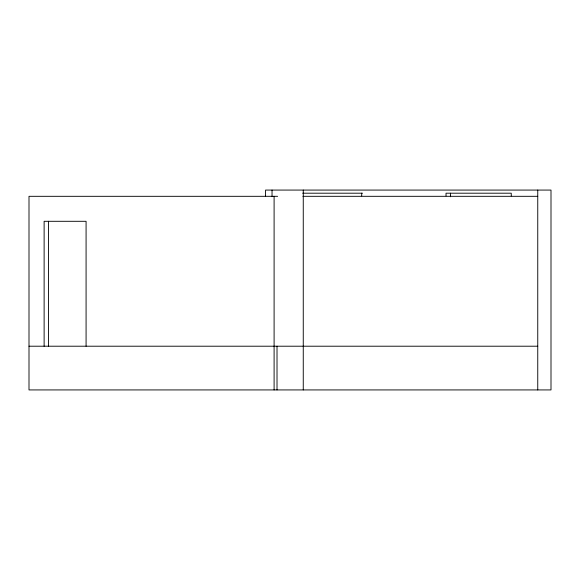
<?xml version="1.0" encoding="UTF-8"?>
<svg xmlns="http://www.w3.org/2000/svg" width="580" height="580" viewBox="0 0 580 580"><rect width="100%" height="100%" fill="white"/><g stroke="black" fill="none" stroke-linecap="round" stroke-linejoin="round"><path stroke-width="0.87" d="M302.709 193.198L362.5 193.198M277.632 196.315L29 196.315L29 389.927L551 389.927L551 190.073L265.567 190.073L265.567 196.388M302.905 196.315L537.754 196.315M29 346.209L537.754 346.209M537.754 190.073L537.754 389.927M511.255 195.91L511.255 193.198L446.027 193.198L446.027 195.91M450.442 193.198L450.442 196.765M361.71 193.198L361.71 195.91M303.26 190.073L303.26 389.927M277.015 346.209L277.015 389.927M274.101 196.315L274.101 389.927M272.035 190.073L272.035 196.388M86.079 346.209L86.079 221.299L44.123 221.299L44.123 346.209M48.539 221.299L48.539 346.209"/></g></svg>
